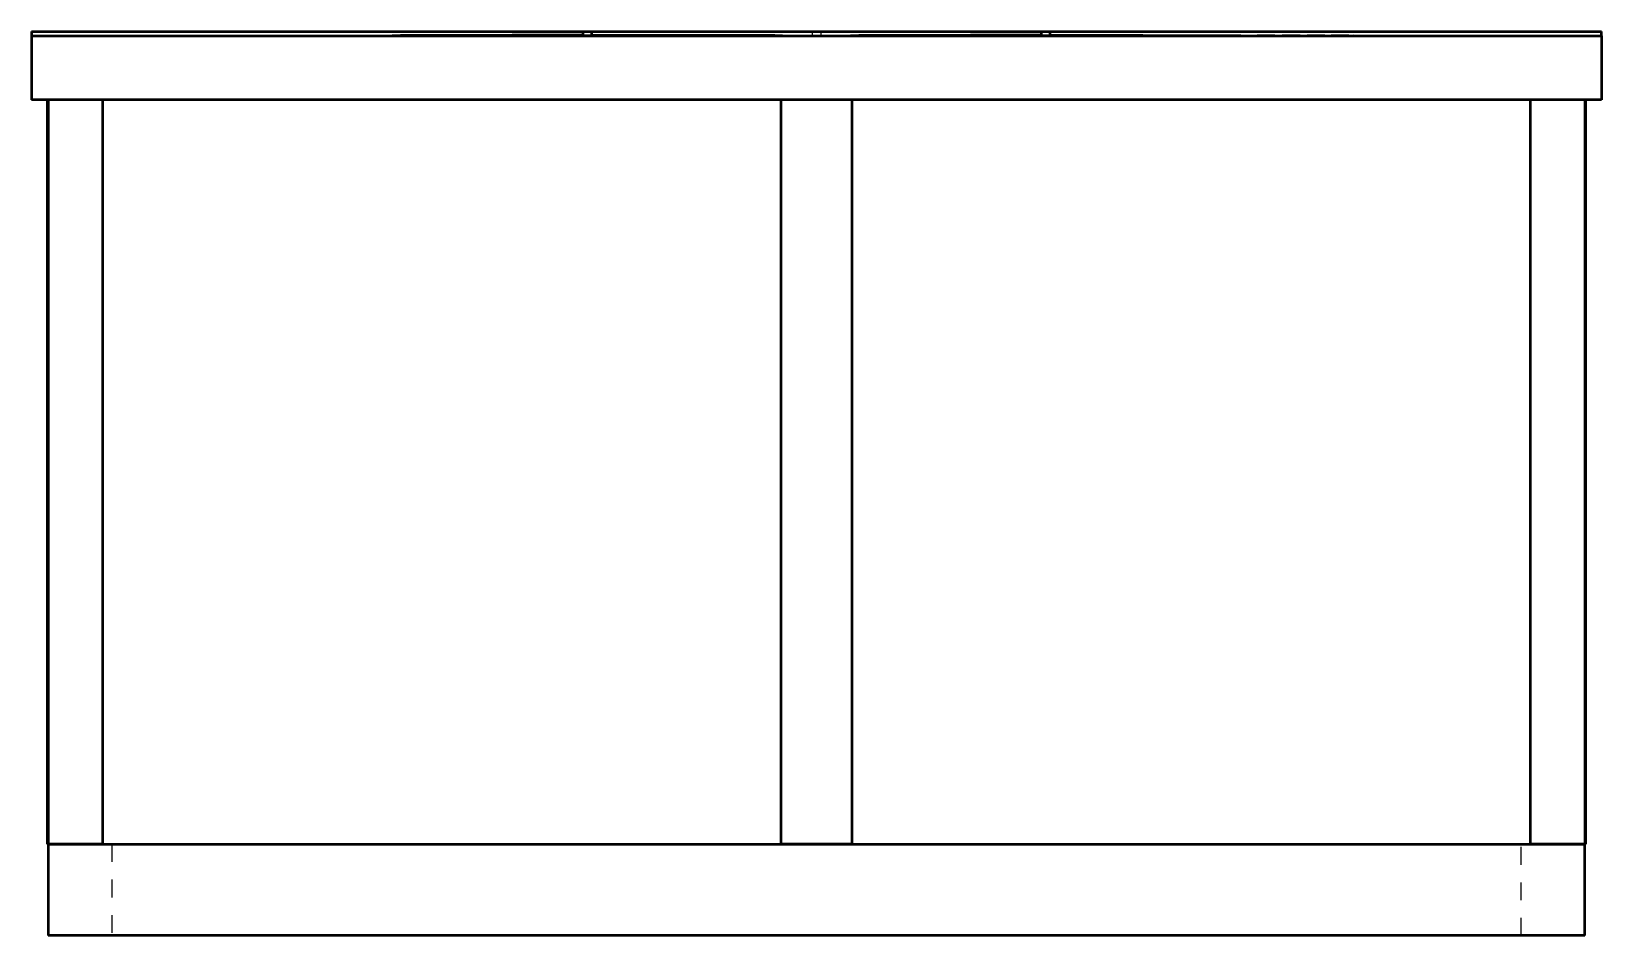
# Model space of a CAD drawing. Header units: inches. Extents: x -44.3 to 44.2, y 1 to 52.
import ezdxf

# ---------------------------------------------------------------- set-up
doc = ezdxf.new("R2010")
doc.units = ezdxf.units.IN
doc.header["$MEASUREMENT"] = 0
doc.linetypes.add('Dashed', pattern=[2, 1, -1])
doc.layers.add('AM_0', color=7, linetype='Continuous', lineweight=50)
doc.layers.add('AM_9', color=6, linetype='Dashed', lineweight=25)

# ---------------------------------------------------------------- blocks, each defined once
blk = doc.blocks.new('1_DSG3003DL00001S_PART18_0_in_DSG3003DL00001S_2')
at = {"layer": 'AM_0'}
for p, q in [((-43.313, 6.156), (-40.25, 6.156)), ((-43.313, 6.156), (-43.313, 1)), ((-2, 6.156), (2, 6.156)), ((40.25, 6.156), (43.313, 6.156)), ((43.313, 1), (43.313, 6.156)), ((43.313, 1), (-43.313, 1))]:
    blk.add_line(p, q, dxfattribs=at)
at = {"layer": 'AM_9'}
for p, q in [((-39.711, 6.156), (-39.711, 1)), ((39.711, 1), (39.711, 6.156))]:
    blk.add_line(p, q, dxfattribs=at)
blk = doc.blocks.new('2_DSG3003DL00001S_PART17_0_in_DSG3003DL00001S_2')
at = {"layer": 'AM_0'}
for p, q in [((-43.313, 48.133), (-43.313, 6.156)), ((43.312, 48.133), (43.312, 6.156)), ((-40.25, 6.156), (-43.313, 6.156)), ((2, 6.156), (-2, 6.156)), ((43.312, 6.156), (40.25, 6.156))]:
    blk.add_line(p, q, dxfattribs=at)
blk = doc.blocks.new('3_DSG3003DL00001S_PART16_0_in_DSG3003DL00001S_2')
at = {"layer": 'AM_0'}
for p, q in [((-44.25, 51.75), (-44.25, 48.133)), ((-44.25, 51.75), (44.25, 51.75)), ((44.25, 51.75), (44.25, 48.133)), ((44.25, 48.133), (-44.25, 48.133))]:
    blk.add_line(p, q, dxfattribs=at)
blk = doc.blocks.new('4_DSG3003DL00001S_PART15_0_in_DSG3003DL00001S_2')
at = {"layer": 'AM_0'}
for p in [(43.344, 48.133), (43.312, 6.156)]:
    blk.add_line(p, (43.344, 6.156), dxfattribs=at)
blk = doc.blocks.new('5_DSG3003DL00001S_PART13_0_in_DSG3003DL00001S_2')
at = {"layer": 'AM_0'}
for q in [(-43.344, 48.133), (-43.313, 6.156)]:
    blk.add_line((-43.344, 6.156), q, dxfattribs=at)
blk = doc.blocks.new('6_DSG3003DL00001S_PART11_0_in_DSG3003DL00001S_2')
at = {"layer": 'AM_9'}
for p, q in [((-0.25, 52), (-0.25, 51.75)), ((0.25, 52), (0.25, 51.75))]:
    blk.add_line(p, q, dxfattribs=at)
blk = doc.blocks.new('7_DSG3003DL00001S_PART10_0_in_DSG3003DL00001S_2')
at = {"layer": 'AM_0'}
for p, q in [((-44.25, 52), (-44.25, 51.75)), ((-44.25, 52), (-13.167, 52)), ((-12.667, 52), (12.667, 52)), ((13.167, 52), (44.25, 52)), ((44.25, 51.75), (44.25, 52))]:
    blk.add_line(p, q, dxfattribs=at)
blk = doc.blocks.new('8_DSG3003DL00001S_PART9_0_in_DSG3003DL00001S_2')
at = {"layer": 'AM_0'}
blk.add_line((23.624, 51.757), (13.167, 51.781), dxfattribs=at)
for points in [[(12.666, 51.781), (11.47, 51.781), (10.048, 51.78), (8.675, 51.779), (7.377, 51.777), (6.175, 51.775), (5.311, 51.773), (4.53, 51.77), (3.838, 51.768), (3.244, 51.765), (2.754, 51.762), (2.39, 51.759), (2.128, 51.756), (1.97, 51.753), (1.92, 51.751), (1.918, 51.75), (1.917, 51.75), (1.917, 51.75), (1.917, 51.75)], [(23.912, 51.751), (23.864, 51.753), (23.705, 51.756), (23.624, 51.757)], [(23.917, 51.75), (23.917, 51.75), (23.916, 51.75), (23.915, 51.751), (23.913, 51.751), (23.912, 51.751)]]:
    blk.add_lwpolyline(points, dxfattribs=at)
at = {"layer": 'AM_9'}
for p, q in [((13.167, 51.781), (12.666, 51.781)), ((12.917, 51.781), (12.917, 51.75))]:
    blk.add_line(p, q, dxfattribs=at)
blk = doc.blocks.new('9_DSG3003DL00001S_PART8_0_in_DSG3003DL00001S_2')
at = {"layer": 'AM_0'}
blk.add_line((-2.341, 51.759), (-12.666, 51.781), dxfattribs=at)
for points in [[(-13.167, 51.781), (-14.364, 51.781), (-15.786, 51.78), (-17.158, 51.779), (-18.457, 51.777), (-19.659, 51.775), (-20.522, 51.773), (-21.304, 51.77), (-21.995, 51.768), (-22.589, 51.765), (-23.079, 51.762), (-23.443, 51.759), (-23.705, 51.756), (-23.864, 51.753), (-23.913, 51.751), (-23.916, 51.75), (-23.916, 51.75), (-23.917, 51.75), (-23.917, 51.75)], [(-1.921, 51.751), (-1.97, 51.753), (-2.128, 51.756), (-2.341, 51.759)], [(-1.917, 51.75), (-1.917, 51.75), (-1.917, 51.75), (-1.918, 51.751), (-1.92, 51.751), (-1.921, 51.751)]]:
    blk.add_lwpolyline(points, dxfattribs=at)
at = {"layer": 'AM_9'}
for p, q in [((-12.666, 51.781), (-13.167, 51.781)), ((-12.917, 51.781), (-12.917, 51.75))]:
    blk.add_line(p, q, dxfattribs=at)
blk = doc.blocks.new('10_DSG3003DL00001S_PART7_0_in_DSG3003DL00001S_2')
at = {"layer": 'AM_9'}
for q in [(15.154, 51.757), (25.833, 51.75)]:
    blk.add_line((25.833, 51.781), q, dxfattribs=at)
for points in [[(14.838, 51.751), (14.837, 51.751), (14.834, 51.75), (14.834, 51.75), (14.833, 51.75), (14.833, 51.75)], [(15.154, 51.757), (15.045, 51.756), (14.886, 51.753), (14.838, 51.751)], [(36.833, 51.75), (36.833, 51.75), (36.833, 51.75), (36.832, 51.751), (36.83, 51.751), (36.78, 51.753), (36.622, 51.756), (36.36, 51.759), (35.996, 51.762), (35.473, 51.765), (34.833, 51.768), (34.085, 51.771), (33.236, 51.773), (32.299, 51.775), (31.283, 51.777), (30.003, 51.779), (28.652, 51.78), (27.255, 51.781), (25.833, 51.781)]]:
    blk.add_lwpolyline(points, dxfattribs=at)
blk = doc.blocks.new('11_DSG3003DL00001S_PART6_0_in_DSG3003DL00001S_2')
at = {"layer": 'AM_9'}
for p, q in [((-19.36, 51.775), (-36.026, 51.762)), ((-25.833, 51.75), (-25.833, 51.781))]:
    blk.add_line(p, q, dxfattribs=at)
for points in [[(-36.829, 51.751), (-36.83, 51.751), (-36.832, 51.75), (-36.833, 51.75), (-36.833, 51.75), (-36.833, 51.75)], [(-36.026, 51.762), (-36.36, 51.759), (-36.622, 51.756), (-36.78, 51.753), (-36.829, 51.751)], [(-14.833, 51.75), (-14.833, 51.75), (-14.834, 51.75), (-14.835, 51.751), (-14.837, 51.751), (-14.886, 51.753), (-15.045, 51.756), (-15.307, 51.759), (-15.671, 51.762), (-16.194, 51.765), (-16.834, 51.768), (-17.582, 51.771), (-18.43, 51.773), (-19.36, 51.775)]]:
    blk.add_lwpolyline(points, dxfattribs=at)
blk = doc.blocks.new('12_DSG3003DL00001S_PART5_0_in_DSG3003DL00001S_2')
at = {"layer": 'AM_9'}
for p, q in [((10.501, 51.759), (-6.444, 51.775)), ((0, 51.75), (0, 51.781))]:
    blk.add_line(p, q, dxfattribs=at)
for points in [[(-10.997, 51.751), (-10.999, 51.75), (-11, 51.75), (-11, 51.75), (-11, 51.75)], [(-6.444, 51.775), (-6.742, 51.775), (-7.605, 51.773), (-8.387, 51.77), (-9.078, 51.768), (-9.672, 51.765), (-10.163, 51.762), (-10.526, 51.759), (-10.789, 51.756), (-10.947, 51.753), (-10.997, 51.751)], [(10.996, 51.751), (10.947, 51.753), (10.789, 51.756), (10.526, 51.759), (10.501, 51.759)], [(11, 51.75), (11, 51.75), (11, 51.75), (10.999, 51.751), (10.997, 51.751), (10.996, 51.751)]]:
    blk.add_lwpolyline(points, dxfattribs=at)
blk = doc.blocks.new('13_DSG3003DL00001S_PART4_0_in_DSG3003DL00001S_2')
at = {"layer": 'AM_0'}
for p, q in [((2, 48.133), (2, 6.156)), ((40.25, 6.156), (40.25, 48.133)), ((2, 6.156), (40.25, 6.156))]:
    blk.add_line(p, q, dxfattribs=at)
blk = doc.blocks.new('14_DSG3003DL00001S_PART3_0_in_DSG3003DL00001S_2')
at = {"layer": 'AM_0'}
for p, q in [((-40.25, 48.133), (-40.25, 6.156)), ((-2, 6.156), (-2, 48.133)), ((-40.25, 6.156), (-2, 6.156))]:
    blk.add_line(p, q, dxfattribs=at)
blk = doc.blocks.new('15_DSG3003DL00001S_PART2_0_in_DSG3003DL00001S_2')
at = {"layer": 'AM_0'}
for p, q in [((-13.167, 52), (-12.667, 52)), ((-13.167, 52), (-13.167, 51.75)), ((-12.667, 51.75), (-13.167, 51.75)), ((-12.667, 51.75), (-12.667, 52))]:
    blk.add_line(p, q, dxfattribs=at)
blk = doc.blocks.new('16_DSG3003DL00001S_PART1_0_in_DSG3003DL00001S_2')
at = {"layer": 'AM_0'}
for p, q in [((12.667, 52), (13.167, 52)), ((12.667, 52), (12.667, 51.75)), ((13.167, 51.75), (12.667, 51.75)), ((13.167, 51.75), (13.167, 52))]:
    blk.add_line(p, q, dxfattribs=at)

msp = doc.modelspace()

# ---------------------------------------------------------------- block references
for name in ['7_DSG3003DL00001S_PART10_0_in_DSG3003DL00001S_2', '3_DSG3003DL00001S_PART16_0_in_DSG3003DL00001S_2', '11_DSG3003DL00001S_PART6_0_in_DSG3003DL00001S_2', '9_DSG3003DL00001S_PART8_0_in_DSG3003DL00001S_2', '15_DSG3003DL00001S_PART2_0_in_DSG3003DL00001S_2', '12_DSG3003DL00001S_PART5_0_in_DSG3003DL00001S_2', '6_DSG3003DL00001S_PART11_0_in_DSG3003DL00001S_2', '8_DSG3003DL00001S_PART9_0_in_DSG3003DL00001S_2', '16_DSG3003DL00001S_PART1_0_in_DSG3003DL00001S_2', '10_DSG3003DL00001S_PART7_0_in_DSG3003DL00001S_2', '5_DSG3003DL00001S_PART13_0_in_DSG3003DL00001S_2', '2_DSG3003DL00001S_PART17_0_in_DSG3003DL00001S_2', '14_DSG3003DL00001S_PART3_0_in_DSG3003DL00001S_2', '13_DSG3003DL00001S_PART4_0_in_DSG3003DL00001S_2', '4_DSG3003DL00001S_PART15_0_in_DSG3003DL00001S_2', '1_DSG3003DL00001S_PART18_0_in_DSG3003DL00001S_2']:
    msp.add_blockref(name, (0, 0))

doc.saveas('drawing.dxf')
